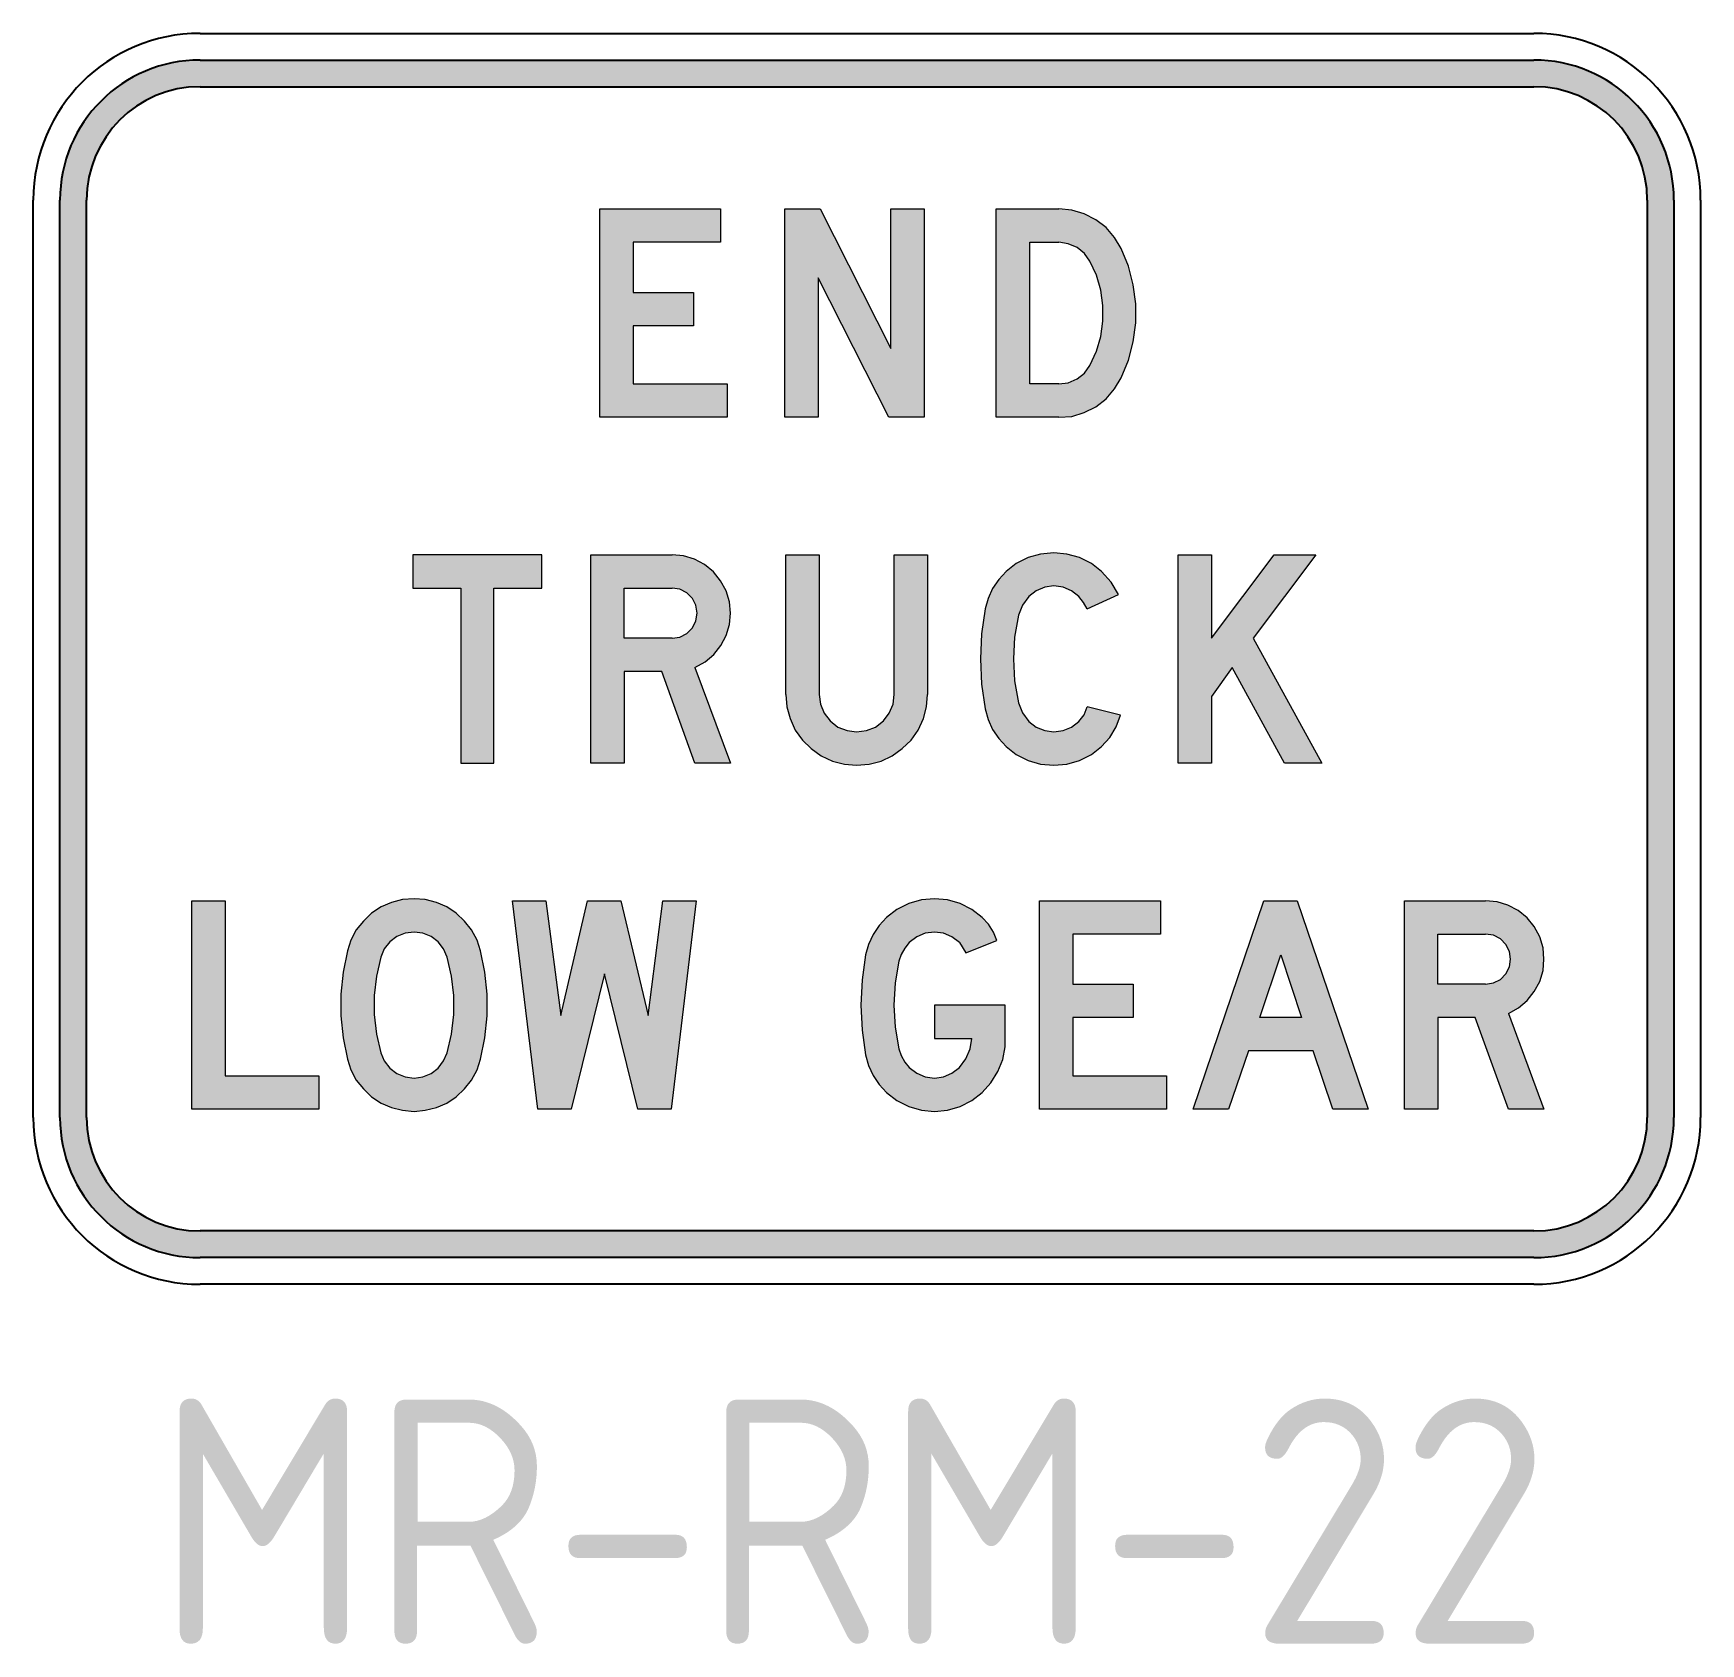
# Model space of a CAD drawing. Extents: x 0.4 to 17.4, y -1.3 to 15.1.
import ezdxf
from ezdxf.enums import TextEntityAlignment as Align

# ---------------------------------------------------------------- set-up
doc = ezdxf.new("R2010")
doc.units = 0
doc.header["$LTSCALE"] = 10
doc.layers.add('L18', color=4, linetype='CONTINUOUS')
doc.layers.add('T25', color=1, linetype='CONTINUOUS')
doc.styles.add('ISO', font='iso.shx')

msp = doc.modelspace()

# ---------------------------------------------------------------- hatches: boundary and pattern name
at = {"layer": 'L18'}
h = msp.add_hatch(color=256, dxfattribs=at)
h.paths.add_polyline_path([(15.692, 14.865), (2.092, 14.865, 0.414214), (0.664, 13.437), (0.664, 4.079, 0.414214), (2.092, 2.651), (15.692, 2.651, 0.414214), (17.12, 4.079), (17.12, 13.437, 0.414214)])
h.paths.add_polyline_path([(15.692, 14.593, -0.414214), (16.848, 13.437), (16.848, 4.079, -0.414214), (15.692, 2.923), (2.092, 2.923, -0.414214), (0.936, 4.079), (0.936, 13.437, -0.414214), (2.092, 14.593)], flags=16)
h.paths.add_polyline_path([(10.211, 13.346), (10.849, 13.346), (10.98, 13.333), (11.107, 13.295), (11.225, 13.236), (11.33, 13.156), (11.417, 13.056), (11.485, 12.942), (11.559, 12.761), (11.607, 12.573), (11.633, 12.38), (11.633, 12.186), (11.607, 11.992), (11.559, 11.804), (11.485, 11.624), (11.417, 11.51), (11.33, 11.411), (11.225, 11.329), (11.107, 11.269), (10.98, 11.231), (10.849, 11.221), (10.211, 11.221)], flags=0)
h.paths.add_polyline_path([(9.476, 13.346), (9.476, 11.221), (9.115, 11.221), (8.393, 12.644), (8.393, 11.221), (8.053, 11.221), (8.053, 13.346), (8.414, 13.346), (9.136, 11.922), (9.136, 13.346)], flags=0)
h.paths.add_polyline_path([(10.551, 13.006), (10.849, 13.006), (10.944, 12.991), (11.035, 12.953), (11.109, 12.892), (11.166, 12.813), (11.231, 12.67), (11.276, 12.518), (11.297, 12.361), (11.297, 12.203), (11.276, 12.047), (11.231, 11.895), (11.166, 11.751), (11.109, 11.673), (11.035, 11.612), (10.944, 11.574), (10.849, 11.561), (10.551, 11.561)], flags=0)
h.paths.add_polyline_path([(7.4, 13.346), (7.4, 13.006), (6.509, 13.006), (6.509, 12.494), (7.125, 12.494), (7.125, 12.154), (6.509, 12.154), (6.509, 11.561), (7.465, 11.561), (7.465, 11.221), (6.169, 11.221), (6.169, 13.346)], flags=0)
h.paths.add_polyline_path([(10.663, 9.827), (10.798, 9.84), (10.931, 9.827), (11.06, 9.791), (11.18, 9.731), (11.285, 9.649), (11.382, 9.54), (11.457, 9.415), (11.137, 9.267), (11.101, 9.334), (11.051, 9.394), (10.979, 9.452), (10.891, 9.488), (10.798, 9.501), (10.704, 9.488), (10.618, 9.452), (10.543, 9.394), (10.477, 9.306), (10.436, 9.203), (10.397, 8.98), (10.385, 8.757), (10.397, 8.532), (10.436, 8.311), (10.477, 8.206), (10.543, 8.118), (10.618, 8.062), (10.704, 8.026), (10.798, 8.013), (10.891, 8.026), (10.979, 8.062), (11.051, 8.118), (11.105, 8.187), (11.137, 8.268), (11.478, 8.183), (11.433, 8.065), (11.369, 7.957), (11.285, 7.863), (11.18, 7.782), (11.06, 7.722), (10.931, 7.685), (10.798, 7.672), (10.663, 7.685), (10.535, 7.722), (10.415, 7.782), (10.31, 7.863), (10.235, 7.947), (10.172, 8.039), (10.127, 8.14), (10.097, 8.247), (10.061, 8.5), (10.048, 8.757), (10.061, 9.012), (10.097, 9.267), (10.127, 9.373), (10.172, 9.475), (10.235, 9.568), (10.31, 9.649), (10.415, 9.731), (10.535, 9.791)], flags=0)
h.paths.add_polyline_path([(9.51, 9.818), (9.51, 8.395), (9.499, 8.27), (9.467, 8.148), (9.413, 8.032), (9.343, 7.93), (9.252, 7.842), (9.15, 7.769), (9.036, 7.715), (8.914, 7.683), (8.787, 7.672), (8.663, 7.683), (8.541, 7.715), (8.425, 7.769), (8.322, 7.842), (8.234, 7.93), (8.161, 8.032), (8.108, 8.148), (8.075, 8.27), (8.065, 8.395), (8.065, 9.818), (8.406, 9.818), (8.406, 8.395), (8.418, 8.296), (8.457, 8.204), (8.517, 8.125), (8.596, 8.062), (8.689, 8.026), (8.787, 8.013), (8.886, 8.026), (8.98, 8.062), (9.06, 8.125), (9.12, 8.204), (9.158, 8.296), (9.169, 8.395), (9.169, 9.818)], flags=0)
h.paths.add_polyline_path([(12.066, 9.818), (12.404, 9.818), (12.404, 8.969), (13.043, 9.818), (13.468, 9.818), (12.829, 8.969), (13.53, 7.694), (13.148, 7.694), (12.617, 8.671), (12.404, 8.373), (12.404, 7.694), (12.066, 7.694)], flags=0)
h.paths.add_polyline_path([(7.237, 9.72), (7.327, 9.645), (7.4, 9.555), (7.456, 9.452), (7.49, 9.34), (7.501, 9.225), (7.49, 9.109), (7.456, 8.997), (7.402, 8.894), (7.329, 8.802), (7.241, 8.727), (7.138, 8.671), (7.501, 7.694), (7.138, 7.694), (6.8, 8.628), (6.416, 8.628), (6.416, 7.694), (6.077, 7.694), (6.077, 9.818), (6.905, 9.818), (7.02, 9.808), (7.134, 9.773)], flags=0)
h.paths.add_polyline_path([(7.055, 9.43), (7.113, 9.375), (7.147, 9.304), (7.16, 9.225), (7.147, 9.145), (7.113, 9.074), (7.055, 9.017), (6.984, 8.98), (6.905, 8.969), (6.416, 8.969), (6.416, 9.48), (6.905, 9.48), (6.984, 9.467)], flags=0)
h.paths.add_polyline_path([(5.577, 9.818), (5.577, 9.48), (5.089, 9.48), (5.089, 7.694), (4.75, 7.694), (4.75, 9.48), (4.261, 9.48), (4.261, 9.818)], flags=0)
h.paths.add_polyline_path([(9.58, 6.312), (9.713, 6.3), (9.841, 6.262), (9.962, 6.203), (10.067, 6.12), (10.131, 6.051), (10.182, 5.972), (10.217, 5.886), (9.899, 5.759), (9.835, 5.865), (9.759, 5.922), (9.673, 5.96), (9.58, 5.972), (9.487, 5.96), (9.4, 5.922), (9.324, 5.865), (9.278, 5.808), (9.242, 5.744), (9.218, 5.675), (9.178, 5.453), (9.166, 5.227), (9.178, 5.003), (9.218, 4.781), (9.242, 4.712), (9.278, 4.646), (9.324, 4.591), (9.4, 4.532), (9.487, 4.496), (9.58, 4.483), (9.673, 4.496), (9.759, 4.532), (9.835, 4.591), (9.901, 4.678), (9.945, 4.779), (9.962, 4.887), (9.58, 4.887), (9.58, 5.227), (10.302, 5.227), (10.302, 4.802), (10.277, 4.671), (10.228, 4.549), (10.156, 4.435), (10.067, 4.336), (9.962, 4.253), (9.841, 4.194), (9.713, 4.156), (9.58, 4.143), (9.447, 4.156), (9.318, 4.194), (9.197, 4.253), (9.092, 4.336), (9.016, 4.418), (8.954, 4.509), (8.908, 4.61), (8.878, 4.718), (8.842, 4.971), (8.83, 5.227), (8.842, 5.485), (8.878, 5.738), (8.908, 5.846), (8.954, 5.945), (9.016, 6.038), (9.092, 6.12), (9.197, 6.203), (9.318, 6.262), (9.447, 6.3)], flags=0)
h.paths.add_polyline_path([(10.65, 6.289), (11.884, 6.289), (11.884, 5.949), (10.99, 5.949), (10.99, 5.44), (11.607, 5.44), (11.607, 5.1), (10.99, 5.1), (10.99, 4.505), (11.947, 4.505), (11.947, 4.165), (10.65, 4.165)], flags=0)
h.paths.add_polyline_path([(12.94, 6.289), (13.28, 6.289), (14.002, 4.165), (13.641, 4.165), (13.44, 4.76), (12.781, 4.76), (12.579, 4.165), (12.218, 4.165)], flags=0)
h.paths.add_polyline_path([(7.149, 6.289), (6.895, 4.165), (6.555, 4.165), (6.215, 5.546), (5.875, 4.165), (5.535, 4.165), (5.279, 6.289), (5.619, 6.289), (5.769, 5.121), (6.044, 6.289), (6.384, 6.289), (6.661, 5.121), (6.809, 6.289)], flags=0)
h.paths.add_polyline_path([(14.372, 6.289), (15.2, 6.289), (15.316, 6.279), (15.428, 6.245), (15.531, 6.19), (15.622, 6.116), (15.696, 6.027), (15.751, 5.924), (15.785, 5.812), (15.795, 5.696), (15.785, 5.58), (15.751, 5.468), (15.696, 5.364), (15.624, 5.273), (15.536, 5.199), (15.434, 5.142), (15.795, 4.165), (15.434, 4.165), (15.094, 5.1), (14.712, 5.1), (14.712, 4.165), (14.372, 4.165)], flags=0)
h.paths.add_polyline_path([(13.111, 5.738), (13.322, 5.1), (12.898, 5.1)], flags=0)
h.paths.add_polyline_path([(14.712, 5.949), (15.2, 5.949), (15.28, 5.939), (15.35, 5.903), (15.407, 5.846), (15.443, 5.774), (15.455, 5.696), (15.443, 5.616), (15.407, 5.546), (15.35, 5.489), (15.28, 5.453), (15.2, 5.44), (14.712, 5.44)], flags=0)
h.paths.add_polyline_path([(4.608, 6.228), (4.705, 6.165), (4.789, 6.084), (4.861, 5.994), (4.916, 5.89), (4.952, 5.78), (4.996, 5.561), (5.02, 5.339), (5.02, 5.117), (4.996, 4.893), (4.952, 4.676), (4.916, 4.566), (4.861, 4.462), (4.789, 4.372), (4.705, 4.291), (4.608, 4.228), (4.502, 4.181), (4.388, 4.154), (4.274, 4.143), (4.158, 4.154), (4.044, 4.181), (3.938, 4.228), (3.841, 4.291), (3.757, 4.372), (3.685, 4.462), (3.63, 4.566), (3.594, 4.676), (3.55, 4.893), (3.526, 5.117), (3.526, 5.339), (3.55, 5.561), (3.594, 5.78), (3.63, 5.89), (3.685, 5.994), (3.757, 6.084), (3.841, 6.165), (3.938, 6.228), (4.044, 6.274), (4.158, 6.302), (4.274, 6.312), (4.388, 6.302), (4.502, 6.274)], flags=0)
h.paths.add_polyline_path([(4.447, 5.926), (4.519, 5.871), (4.576, 5.799), (4.612, 5.717), (4.656, 5.523), (4.68, 5.326), (4.68, 5.13), (4.656, 4.931), (4.612, 4.739), (4.576, 4.657), (4.519, 4.585), (4.447, 4.53), (4.363, 4.496), (4.274, 4.483), (4.183, 4.496), (4.099, 4.53), (4.027, 4.585), (3.97, 4.657), (3.934, 4.739), (3.89, 4.931), (3.866, 5.13), (3.866, 5.326), (3.89, 5.523), (3.934, 5.717), (3.97, 5.799), (4.027, 5.871), (4.099, 5.926), (4.183, 5.96), (4.274, 5.972), (4.363, 5.96)], flags=0)
h.paths.add_polyline_path([(2.348, 6.289), (2.348, 4.505), (3.303, 4.505), (3.303, 4.165), (2.008, 4.165), (2.008, 6.289)], flags=0)

# ---------------------------------------------------------------- linework, layer by layer
for p, q in [((2.092, 15.137), (15.692, 15.137)), ((2.092, 14.865), (15.692, 14.865)), ((2.092, 14.593), (15.692, 14.593)), ((0.392, 4.079), (0.392, 13.437)), ((0.664, 4.079), (0.664, 13.437)), ((0.936, 4.079), (0.936, 13.437)), ((16.848, 13.437), (16.848, 4.079)), ((17.12, 13.437), (17.12, 4.079)), ((17.392, 13.437), (17.392, 4.079)), ((15.692, 2.923), (2.092, 2.923)), ((15.692, 2.651), (2.092, 2.651)), ((15.692, 2.379), (2.092, 2.379))]:
    msp.add_line(p, q, dxfattribs=at)
at = {"layer": 'L18', "lineweight": 0}
for points in [[(6.169, 13.346), (7.4, 13.346), (7.4, 13.006), (6.509, 13.006), (6.509, 12.494), (7.125, 12.494), (7.125, 12.154), (6.509, 12.154), (6.509, 11.561), (7.465, 11.561), (7.465, 11.221), (6.169, 11.221), (6.169, 13.346), (6.169, 13.346)], [(8.053, 13.346), (8.414, 13.346), (9.136, 11.922), (9.136, 13.346), (9.476, 13.346), (9.476, 11.221), (9.115, 11.221), (8.393, 12.644), (8.393, 11.221), (8.053, 11.221), (8.053, 13.346), (8.053, 13.346)], [(10.211, 13.346), (10.849, 13.346)], [(10.849, 11.221), (10.211, 11.221), (10.211, 13.346)], [(11.485, 12.942), (11.417, 13.056), (11.33, 13.156), (11.225, 13.236), (11.107, 13.295), (10.98, 13.333), (10.849, 13.346)], [(10.551, 13.006), (10.849, 13.006)], [(10.849, 11.561), (10.551, 11.561), (10.551, 13.006)], [(11.166, 12.813), (11.109, 12.892), (11.035, 12.953), (10.944, 12.991), (10.849, 13.006)], [(11.485, 11.624), (11.559, 11.804), (11.607, 11.992), (11.633, 12.186), (11.633, 12.38), (11.607, 12.573), (11.559, 12.761), (11.485, 12.942)], [(11.166, 11.751), (11.231, 11.895), (11.276, 12.047), (11.297, 12.203), (11.297, 12.361), (11.276, 12.518), (11.231, 12.67), (11.166, 12.813)], [(10.849, 11.561), (10.944, 11.574), (11.035, 11.612), (11.109, 11.673), (11.166, 11.751)], [(10.849, 11.221), (10.98, 11.231), (11.107, 11.269), (11.225, 11.329), (11.33, 11.411), (11.417, 11.51), (11.485, 11.624)], [(4.261, 9.818), (4.261, 9.48), (4.75, 9.48), (4.75, 7.694), (5.089, 7.694), (5.089, 9.48), (5.577, 9.48), (5.577, 9.818), (4.261, 9.818), (4.261, 9.818)], [(6.077, 9.818), (6.905, 9.818)], [(7.138, 8.671), (7.501, 7.694), (7.138, 7.694), (6.8, 8.628), (6.416, 8.628), (6.416, 7.694), (6.077, 7.694), (6.077, 9.818)], [(7.501, 9.225), (7.49, 9.34), (7.456, 9.452), (7.4, 9.555), (7.327, 9.645), (7.237, 9.72), (7.134, 9.773), (7.02, 9.808), (6.905, 9.818)], [(8.065, 9.818), (8.406, 9.818), (8.406, 8.395), (8.418, 8.296), (8.457, 8.204), (8.517, 8.125), (8.596, 8.062), (8.689, 8.026), (8.787, 8.013), (8.886, 8.026), (8.98, 8.062), (9.06, 8.125), (9.12, 8.204), (9.158, 8.296), (9.169, 8.395), (9.169, 9.818), (9.51, 9.818), (9.51, 8.395)], [(8.065, 8.395), (8.065, 9.818)], [(10.798, 9.84), (10.663, 9.827), (10.535, 9.791), (10.415, 9.731), (10.31, 9.649), (10.235, 9.568), (10.172, 9.475), (10.127, 9.373), (10.097, 9.267), (10.061, 9.012), (10.048, 8.757), (10.061, 8.5), (10.097, 8.247), (10.127, 8.14), (10.172, 8.039), (10.235, 7.947), (10.31, 7.863), (10.415, 7.782), (10.535, 7.722), (10.663, 7.685), (10.798, 7.672), (10.931, 7.685), (11.06, 7.722), (11.18, 7.782), (11.285, 7.863), (11.369, 7.957), (11.433, 8.065), (11.478, 8.183), (11.137, 8.268)], [(11.285, 9.649), (11.18, 9.731), (11.06, 9.791), (10.931, 9.827), (10.798, 9.84)], [(12.066, 9.818), (12.404, 9.818), (12.404, 8.969), (13.043, 9.818), (13.468, 9.818), (12.829, 8.969), (13.53, 7.694), (13.148, 7.694), (12.617, 8.671), (12.404, 8.373), (12.404, 7.694), (12.066, 7.694), (12.066, 9.818), (12.066, 9.818)], [(11.457, 9.415), (11.382, 9.54), (11.285, 9.649)], [(6.416, 9.48), (6.905, 9.48)], [(6.905, 8.969), (6.416, 8.969), (6.416, 9.48)], [(7.16, 9.225), (7.147, 9.304), (7.113, 9.375), (7.055, 9.43), (6.984, 9.467), (6.905, 9.48)], [(10.798, 9.501), (10.704, 9.488), (10.618, 9.452), (10.543, 9.394), (10.477, 9.306), (10.436, 9.203), (10.397, 8.98), (10.385, 8.757), (10.397, 8.532), (10.436, 8.311), (10.477, 8.206), (10.543, 8.118), (10.618, 8.062), (10.704, 8.026), (10.798, 8.013), (10.891, 8.026), (10.979, 8.062), (11.051, 8.118), (11.105, 8.187), (11.137, 8.268)], [(11.051, 9.394), (10.979, 9.452), (10.891, 9.488), (10.798, 9.501)], [(11.137, 9.267), (11.101, 9.334), (11.051, 9.394)], [(11.137, 9.267), (11.457, 9.415)], [(6.905, 8.969), (6.984, 8.98), (7.055, 9.017), (7.113, 9.074), (7.147, 9.145), (7.16, 9.225)], [(7.138, 8.671), (7.241, 8.727), (7.329, 8.802), (7.402, 8.894), (7.456, 8.997), (7.49, 9.109), (7.501, 9.225)], [(8.065, 8.395), (8.075, 8.27), (8.108, 8.148), (8.161, 8.032), (8.234, 7.93), (8.322, 7.842), (8.425, 7.769), (8.541, 7.715), (8.663, 7.683), (8.787, 7.672)], [(8.787, 7.672), (8.914, 7.683), (9.036, 7.715), (9.15, 7.769), (9.252, 7.842), (9.343, 7.93), (9.413, 8.032), (9.467, 8.148), (9.499, 8.27), (9.51, 8.395)], [(4.274, 6.312), (4.158, 6.302), (4.044, 6.274), (3.938, 6.228), (3.841, 6.165), (3.757, 6.084), (3.685, 5.994), (3.63, 5.89), (3.594, 5.78)], [(4.952, 5.78), (4.916, 5.89), (4.861, 5.994), (4.789, 6.084), (4.705, 6.165), (4.608, 6.228), (4.502, 6.274), (4.388, 6.302), (4.274, 6.312)], [(9.58, 6.312), (9.447, 6.3), (9.318, 6.262), (9.197, 6.203), (9.092, 6.12), (9.016, 6.038), (8.954, 5.945), (8.908, 5.846), (8.878, 5.738), (8.842, 5.485), (8.83, 5.227), (8.842, 4.971), (8.878, 4.718), (8.908, 4.61), (8.954, 4.509), (9.016, 4.418), (9.092, 4.336), (9.197, 4.253), (9.318, 4.194), (9.447, 4.156), (9.58, 4.143), (9.713, 4.156), (9.841, 4.194), (9.962, 4.253), (10.067, 4.336), (10.156, 4.435), (10.228, 4.549), (10.277, 4.671), (10.302, 4.802), (10.302, 5.227), (9.58, 5.227), (9.58, 4.887), (9.962, 4.887)], [(10.067, 6.12), (9.962, 6.203), (9.841, 6.262), (9.713, 6.3), (9.58, 6.312)], [(2.008, 6.289), (2.348, 6.289), (2.348, 4.505), (3.303, 4.505), (3.303, 4.165), (2.008, 4.165), (2.008, 6.289), (2.008, 6.289)], [(5.279, 6.289), (5.619, 6.289), (5.769, 5.121), (6.044, 6.289), (6.384, 6.289), (6.661, 5.121), (6.809, 6.289), (7.149, 6.289), (6.895, 4.165), (6.555, 4.165), (6.215, 5.546), (5.875, 4.165), (5.535, 4.165), (5.279, 6.289), (5.279, 6.289)], [(10.217, 5.886), (10.182, 5.972), (10.131, 6.051), (10.067, 6.12)], [(10.65, 6.289), (11.884, 6.289), (11.884, 5.949), (10.99, 5.949), (10.99, 5.44), (11.607, 5.44), (11.607, 5.1), (10.99, 5.1), (10.99, 4.505), (11.947, 4.505), (11.947, 4.165), (10.65, 4.165), (10.65, 6.289), (10.65, 6.289)], [(12.218, 4.165), (12.94, 6.289), (13.28, 6.289), (14.002, 4.165), (13.641, 4.165), (13.44, 4.76), (12.781, 4.76), (12.579, 4.165), (12.218, 4.165), (12.218, 4.165)], [(14.372, 6.289), (15.2, 6.289)], [(15.434, 5.142), (15.795, 4.165), (15.434, 4.165), (15.094, 5.1), (14.712, 5.1), (14.712, 4.165), (14.372, 4.165), (14.372, 6.289)], [(15.795, 5.696), (15.785, 5.812), (15.751, 5.924), (15.696, 6.027), (15.622, 6.116), (15.531, 6.19), (15.428, 6.245), (15.316, 6.279), (15.2, 6.289)], [(4.274, 5.972), (4.183, 5.96), (4.099, 5.926), (4.027, 5.871), (3.97, 5.799), (3.934, 5.717)], [(4.612, 5.717), (4.576, 5.799), (4.519, 5.871), (4.447, 5.926), (4.363, 5.96), (4.274, 5.972)], [(9.58, 5.972), (9.487, 5.96), (9.4, 5.922), (9.324, 5.865), (9.278, 5.808), (9.242, 5.744), (9.218, 5.675), (9.178, 5.453), (9.166, 5.227), (9.178, 5.003), (9.218, 4.781), (9.242, 4.712), (9.278, 4.646), (9.324, 4.591), (9.4, 4.532), (9.487, 4.496), (9.58, 4.483), (9.673, 4.496), (9.759, 4.532), (9.835, 4.591), (9.901, 4.678), (9.945, 4.779), (9.962, 4.887)], [(9.835, 5.865), (9.759, 5.922), (9.673, 5.96), (9.58, 5.972)], [(3.594, 5.78), (3.55, 5.561), (3.526, 5.339), (3.526, 5.117), (3.55, 4.893), (3.594, 4.676)], [(4.952, 4.676), (4.996, 4.893), (5.02, 5.117), (5.02, 5.339), (4.996, 5.561), (4.952, 5.78)], [(9.835, 5.865), (9.899, 5.759), (10.217, 5.886)], [(14.712, 5.949), (15.2, 5.949)], [(15.2, 5.44), (14.712, 5.44), (14.712, 5.949)], [(15.455, 5.696), (15.443, 5.774), (15.407, 5.846), (15.35, 5.903), (15.28, 5.939), (15.2, 5.949)], [(3.934, 5.717), (3.89, 5.523), (3.866, 5.326), (3.866, 5.13), (3.89, 4.931), (3.934, 4.739)], [(4.612, 4.739), (4.656, 4.931), (4.68, 5.13), (4.68, 5.326), (4.656, 5.523), (4.612, 5.717)], [(13.322, 5.1), (12.898, 5.1), (13.111, 5.738), (13.322, 5.1), (13.322, 5.1)], [(15.2, 5.44), (15.28, 5.453), (15.35, 5.489), (15.407, 5.546), (15.443, 5.616), (15.455, 5.696)], [(15.434, 5.142), (15.536, 5.199), (15.624, 5.273), (15.696, 5.364), (15.751, 5.468), (15.785, 5.58), (15.795, 5.696)], [(3.594, 4.676), (3.63, 4.566), (3.685, 4.462), (3.757, 4.372), (3.841, 4.291), (3.938, 4.228), (4.044, 4.181), (4.158, 4.154), (4.274, 4.143)], [(3.934, 4.739), (3.97, 4.657), (4.027, 4.585), (4.099, 4.53), (4.183, 4.496), (4.274, 4.483)], [(4.274, 4.483), (4.363, 4.496), (4.447, 4.53), (4.519, 4.585), (4.576, 4.657), (4.612, 4.739)], [(4.274, 4.143), (4.388, 4.154), (4.502, 4.181), (4.608, 4.228), (4.705, 4.291), (4.789, 4.372), (4.861, 4.462), (4.916, 4.566), (4.952, 4.676)]]:
    msp.add_lwpolyline(points, dxfattribs=at)
at = {"layer": 'L18'}
for centre, radius, start, end in [((2.092, 13.437), 1.7, 90, 180), ((15.692, 13.437), 1.7, 360, 90), ((2.092, 13.437), 1.428, 90, 180), ((15.692, 13.437), 1.428, 360, 90), ((2.092, 13.437), 1.156, 90, 180), ((15.692, 13.437), 1.156, 360, 90), ((2.092, 4.079), 1.7, 180, 270), ((2.092, 4.079), 1.428, 180, 270), ((2.092, 4.079), 1.156, 180, 270), ((15.692, 4.079), 1.156, 270, 360), ((15.692, 4.079), 1.428, 270, 0), ((15.692, 4.079), 1.7, 270, 0)]:
    msp.add_arc(centre, radius, start, end, dxfattribs=at)

# ---------------------------------------------------------------- texts
at = {"layer": 'T25', "style": 'ISO'}
msp.add_text('MR-RM-22', height=2.5, dxfattribs=at).set_placement((8.75, -1.286), align=Align.CENTER)

doc.saveas('drawing.dxf')
